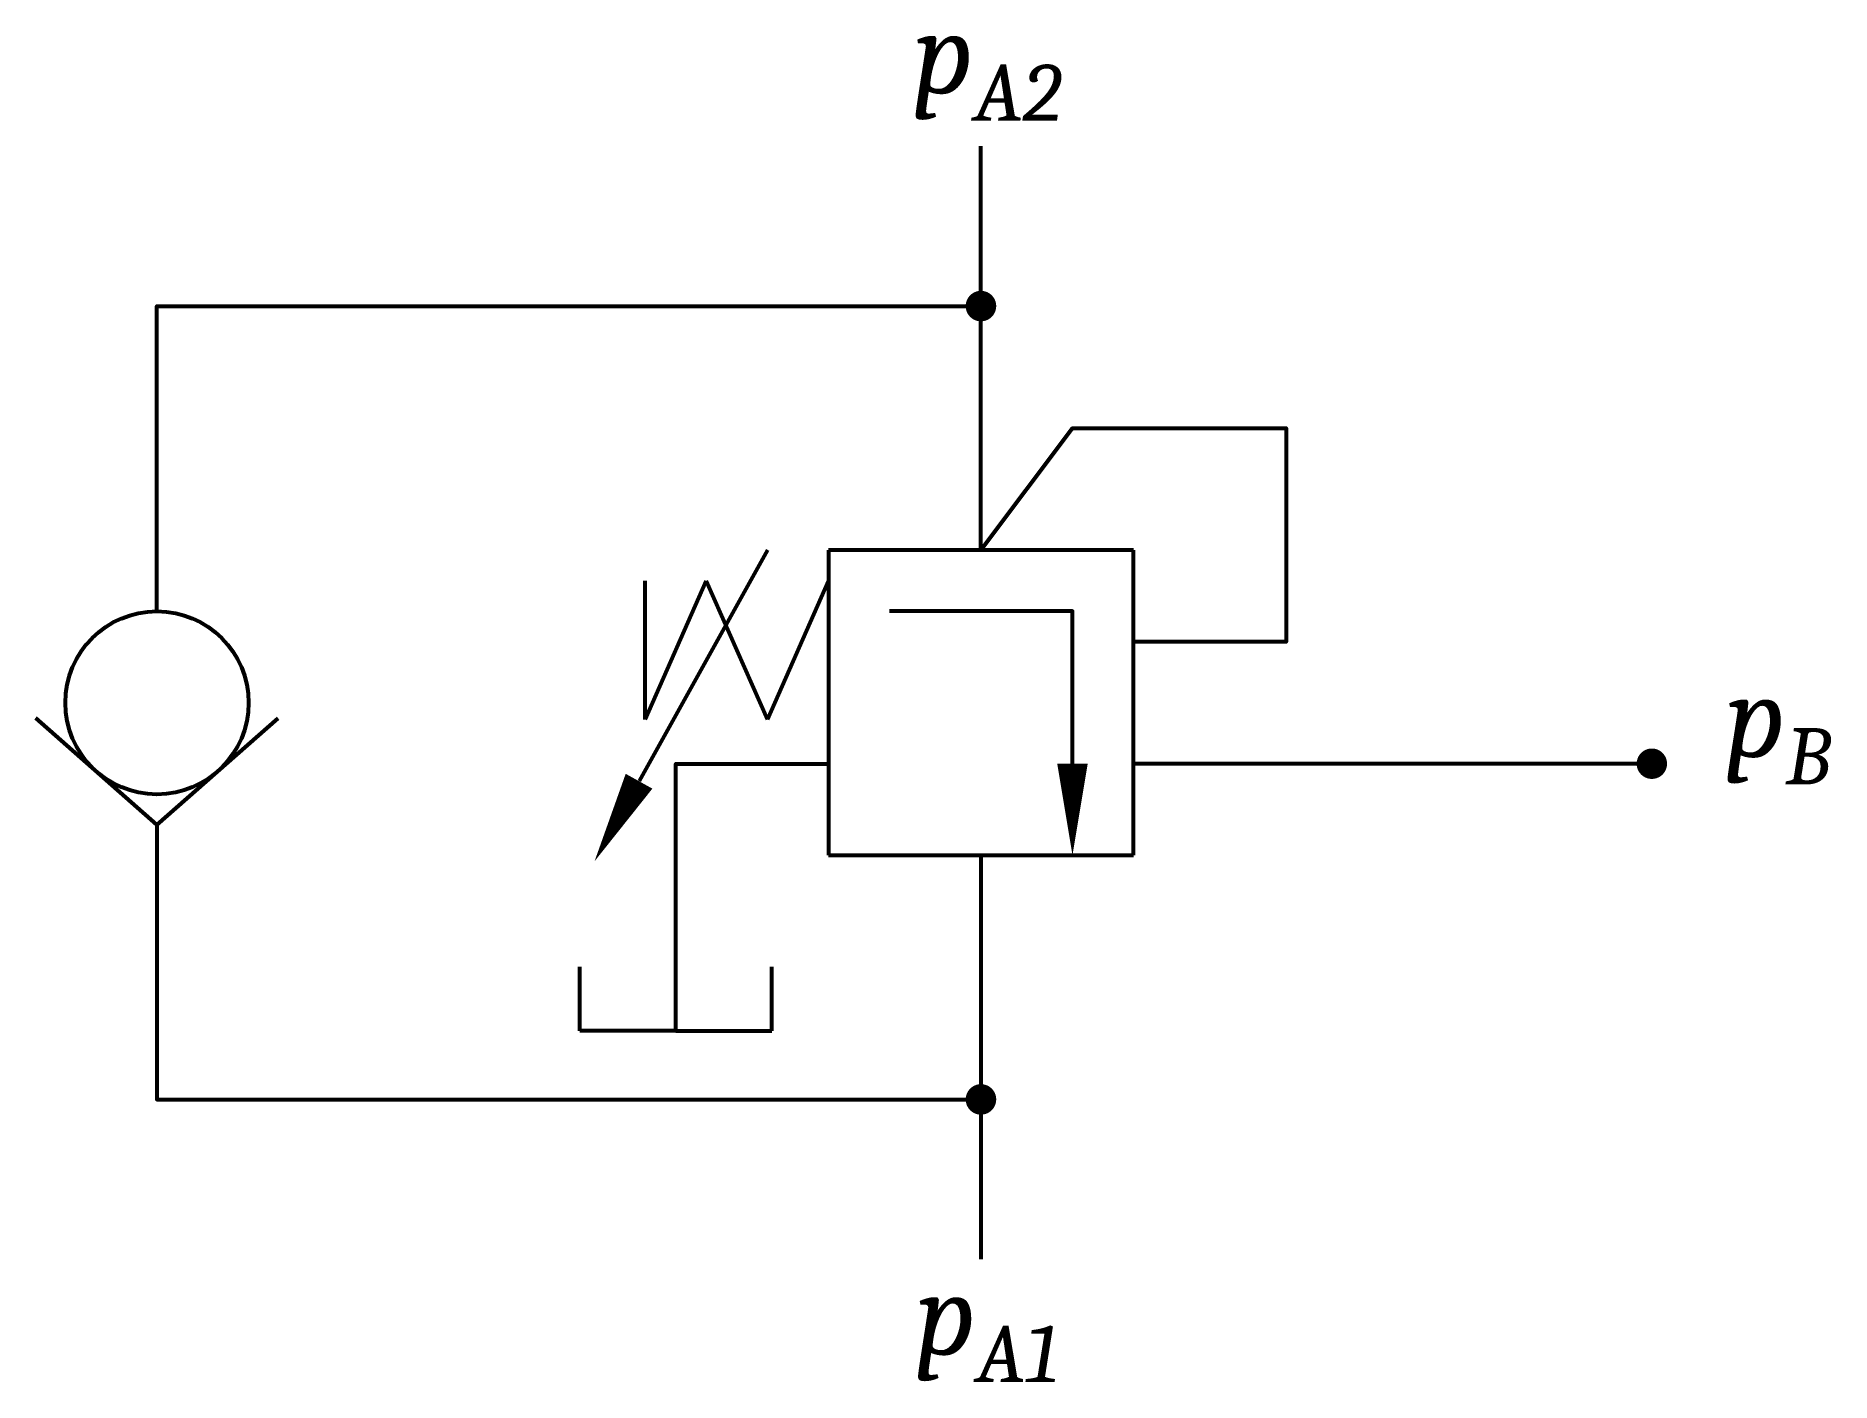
# Model space of a CAD drawing. Header units: millimetres. Extents: x 83 to 239, y 90 to 206.
import ezdxf
from ezdxf.lldxf.tags import DXFTag

# ---------------------------------------------------------------- set-up
doc = ezdxf.new("R2010")
doc.units = ezdxf.units.MM
doc.header["$LTSCALE"] = 4
doc.styles.get("Standard").update_dxf_attribs({"font": 'arial.ttf'})
tags = doc.linetypes.add('HIDDEN', pattern=[0.375, 0.25, -0.125]).pattern_tags.tags
tags[6:7] = [DXFTag(74, 4), DXFTag(75, 0), DXFTag(340, '0'), DXFTag(46, 1.0), DXFTag(50, 0.0), DXFTag(44, 0.0), DXFTag(45, 0.0)]
tags[4:5] = [DXFTag(74, 4), DXFTag(75, 0), DXFTag(340, '0'), DXFTag(46, 1.0), DXFTag(50, 0.0), DXFTag(44, 0.0), DXFTag(45, 0.0)]

msp = doc.modelspace()

# ---------------------------------------------------------------- linework, layer by layer
at = {"lineweight": 53}
for p, q in [((165.05, 182.94), (165.05, 196.82)), ((146.51, 161.74), (135.37, 141.68)), ((178.3, 161.74), (151.81, 161.74)), ((151.81, 161.74), (151.81, 135.25)), ((178.3, 135.25), (178.3, 161.74)), ((141.21, 159.09), (135.91, 147.03)), ((135.91, 147.03), (135.91, 159.09)), ((146.51, 147.03), (141.21, 159.09)), ((151.81, 159.09), (146.51, 147.03)), ((151.81, 135.25), (178.3, 135.25)), ((130.23, 120.01), (130.23, 125.56)), ((146.89, 120.01), (146.89, 125.56)), ((138.56, 120.01), (130.23, 120.01)), ((138.56, 120.01), (146.89, 120.01)), ((165.05, 114.05), (165.05, 100.17))]:
    msp.add_line(p, q, dxfattribs=at)
at = {"color": 242, "linetype": 'HIDDEN', "lineweight": 53, "ltscale": 5, "true_color": 0xcd2027}
msp.add_line((223.3, 143.2), (178.3, 143.2), dxfattribs=at)
at = {"lineweight": 53, "const_width": 1.32}
for points in [[(164.39, 182.94, 1), (165.72, 182.94, 1)], [(222.64, 143.2, 1), (223.96, 143.2, 1)], [(164.39, 114.05, 1), (165.72, 114.05, 1)]]:
    msp.add_lwpolyline(points, format="xyb", close=True, dxfattribs=at)
at = {"lineweight": 53}
for points in [[(93.52, 156.44), (93.52, 182.94), (165.05, 182.94)], [(165.05, 161.74), (165.05, 182.94)], [(173, 143.2), (173, 156.44), (157.11, 156.44)], [(93.52, 137.9), (83.01, 147.17)], [(93.52, 137.9), (104.04, 147.17)], [(93.52, 137.9), (93.52, 114.05), (165.05, 114.05)], [(165.05, 135.25), (165.05, 114.05)]]:
    msp.add_lwpolyline(points, dxfattribs=at)
at = {"color": 242, "linetype": 'HIDDEN', "lineweight": 53, "ltscale": 5, "true_color": 0xcd2027, "flags": 128}
for points in [[(165.05, 161.74), (173, 172.34), (191.55, 172.34), (191.55, 153.79), (178.3, 153.79)], [(138.56, 120.01), (138.56, 143.2), (151.81, 143.2)]]:
    msp.add_lwpolyline(points, dxfattribs=at)
at = {"lineweight": 53}
for points in [[(173, 135.25, 0, 2.65, 0), (173, 143.2, 2.65, 2.65, 0)], [(131.51, 134.73, 0, 2.65, 0), (135.37, 141.68, 2.65, 2.65, 0)]]:
    msp.add_lwpolyline(points, format="xyseb", dxfattribs=at)
msp.add_circle((93.52, 148.49), 7.95, dxfattribs=at)

# ---------------------------------------------------------------- texts
at = {"lineweight": 53, "char_height": 7, "attachment_point": 1}
for s, insert in [('\\A1;{\\fCambria|b0|i1|c0|p18;p\\H0.7x;\\S^ A2;}', (159.15, 208.41)), ('\\A1;{\\fCambria|b0|i1|c0|p18;p\\H0.7x;\\S^ B;}', (229.64, 150.78)), ('\\A1;{\\fCambria|b0|i1|c0|p18;p\\H0.7x;\\S^ A1;}', (159.36, 98.88))]:
    msp.add_mtext_dynamic_manual_height_columns(s, width=4.4086, gutter_width=10.84, heights=[0], dxfattribs=dict(at, insert=insert))

doc.saveas('drawing.dxf')
